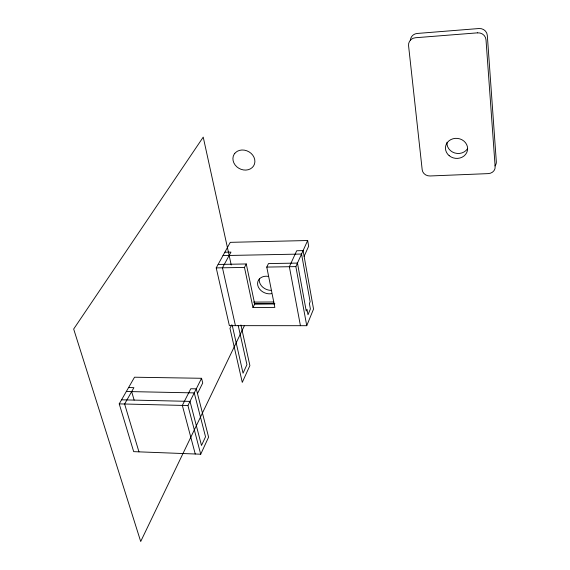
<?xml version="1.0" encoding="UTF-8"?>
<svg xmlns="http://www.w3.org/2000/svg" width="570" height="570" viewBox="0 0 570 570"><rect width="100%" height="100%" fill="white"/><g stroke="black" fill="none" stroke-linecap="round" stroke-linejoin="round"><path stroke-width="0.85" d="M304.123 256.343L308.655 246.212L307.658 240.519L230.273 242.343L216.222 267.9L229.368 325.648L306.745 325.698L313.543 309.068L303.097 250.615L296.706 250.75L289.361 266.717L300.433 325.698M306.745 325.698L295.866 266.61L307.658 240.519M197.477 393.578L202.728 382.983L201.552 378.288L134.52 377.212L119.23 403.881L133.686 451.647L200.718 454.212L208.599 437.161L196.272 388.854L190.758 388.754L182.336 405.405L195.254 454.005M244.494 325.498L140.704 541.5L73.672 329.04L203.226 137.121L231.235 264.986M222.991 255.588L301.551 254.042L310.13 301.758L309.389 303.539L310.379 308.997L308 314.761L307.002 309.282L306.247 311.092L297.462 263.084L268.484 263.575L266.774 267.081L274.833 307.394L252.973 307.494L254.69 303.917L246.268 263.96L218.125 264.444M231.648 324.921L229.974 328.306L242.279 382.377L249.888 365.591L240.911 324.971M200.718 454.212L187.936 405.541L201.552 378.288M252.973 307.494L244.473 267.444L246.268 263.96M224.837 252.239L230.971 252.111L222.464 267.8L235.431 325.655M216.222 267.9L244.473 267.444M266.774 267.081L295.866 266.61M253.515 302.107L273.835 301.979M254.441 303.846L274.797 303.732M254.69 303.917L274.733 303.803M128.592 387.557L133.907 387.657L124.623 404.009L138.952 451.846M126.319 391.512L194.249 392.901L205.535 436.805L201.502 445.462L190.01 401.387L121.56 399.819M119.23 403.881L187.936 405.541M131.656 391.626L134.135 400.083M232.175 325.107L243.041 373.2L246.938 364.679L238.182 325.363M410.407 40.05A7.624 7.317 15.4 0 1 417.197 33.459L478.921 28.529A7.845 7.474 -6.1 0 1 487.314 35.397L496.32 161.716A7.381 6.576 4.5 0 1 494.967 165.934M467.621 148.563A11.03 9.975 8 0 1 454.725 152.967A11.03 9.975 8 0 1 447.008 142.272M271.505 293.678A10.951 8.856 25.5 0 1 262.891 291.94L261.138 290.686A10.203 8.251 25.6 0 1 258.844 279.592L260.084 278.288A10.944 8.849 25.5 0 1 268.035 276.343M271.313 290.365A10.908 8.842 25.5 0 1 264.551 288.47L262.806 287.223A10.16 8.237 25.6 0 1 259.45 278.488M234.797 153.351L234.206 154.164A10.915 9.362 33.4 0 0 236.785 166.796L238.659 168.164A11.714 10.053 33.4 0 0 252.232 167.544L253.536 166.02A10.915 9.362 33.3 0 0 251.057 153.323L249.161 151.934A11.706 10.039 33.3 0 0 235.495 152.618L234.797 153.351M477.539 32.846L415.38 37.748A7.674 7.353 15.9 0 0 408.569 45.707L422.192 169.803A7.246 6.462 12.6 0 0 430.044 175.973L488.219 173.615A7.431 6.605 4.9 0 0 495.152 166.718L486.003 39.765A7.902 7.517 -4.9 0 0 477.539 32.846M449.174 155.681A11.108 10.018 8.4 0 0 467.393 150.687A11.108 10.018 8.4 0 0 453.022 138.759A11.108 10.018 8.4 0 0 449.174 155.681"/></g></svg>
